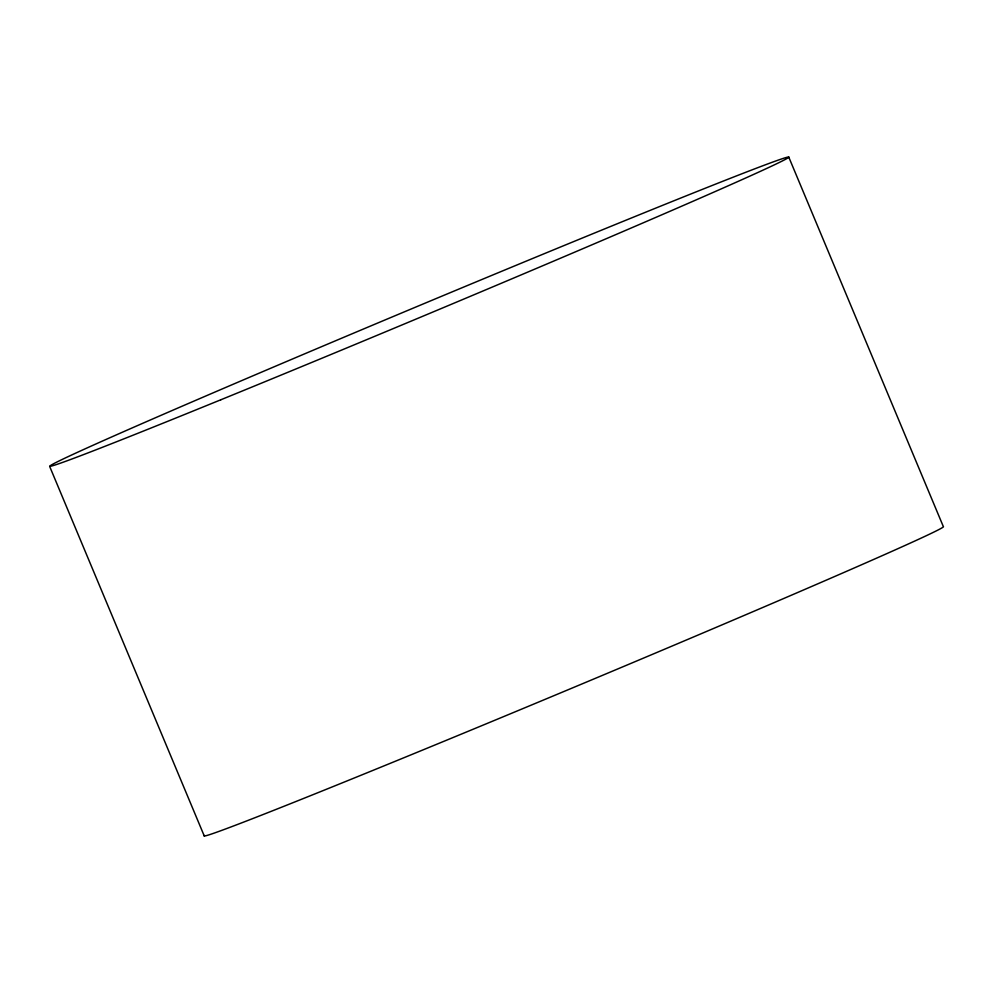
<?xml version="1.0" encoding="UTF-8"?>
<svg xmlns="http://www.w3.org/2000/svg" width="993" height="993" viewBox="0 0 993 993"><rect width="100%" height="100%" fill="white"/><g stroke="black" fill="none" stroke-linecap="round" stroke-linejoin="round"><path stroke-width="1.49" d="M788.74 157.018L943.35 526.613A400.675 5.598 -22.7 0 1 569.994 688.956A400.675 5.598 -22.7 0 1 204.508 835.485M49.65 466.387L204.26 835.982M220.781 399.794A400.675 5.598 -22.7 0 0 788.492 157.515A400.675 5.598 -22.7 0 0 248.312 377.787A400.675 5.598 -22.7 0 0 220.781 399.794"/></g></svg>
